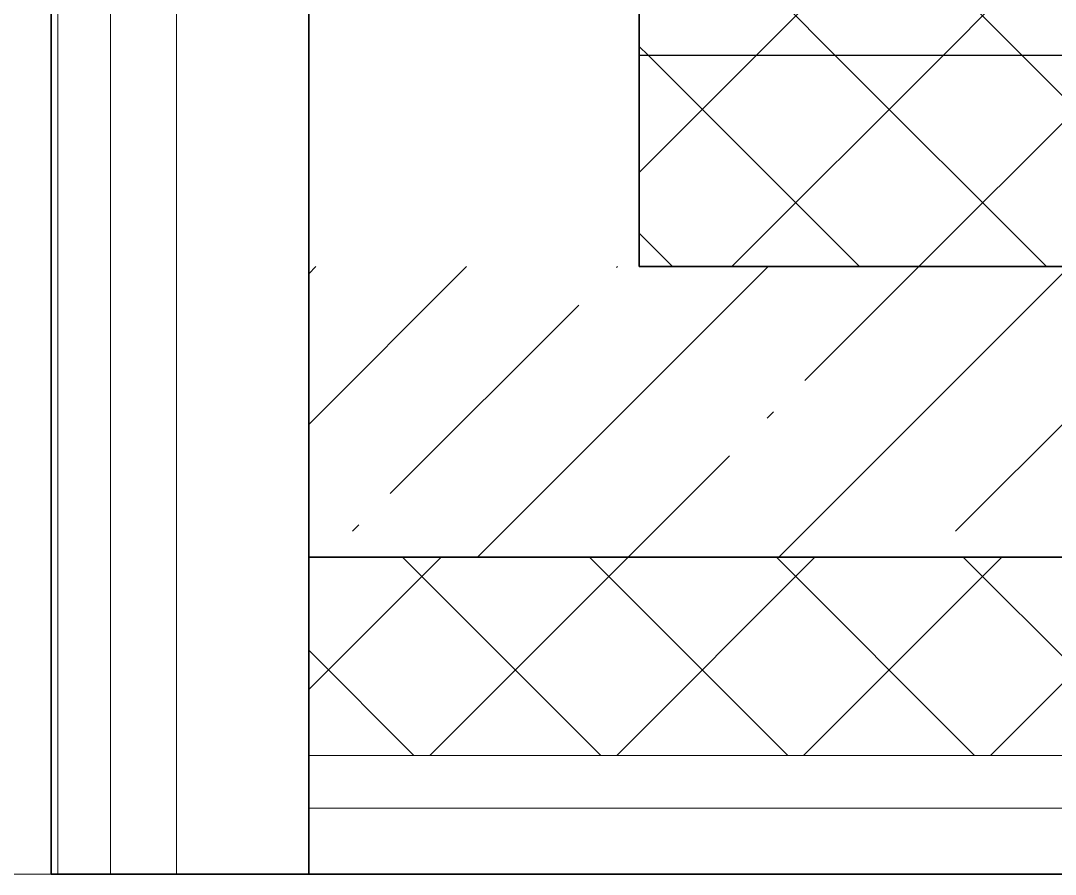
# Model space of a CAD drawing. Header units: millimetres. Extents: x -2128 to 116635, y -18248 to 18481.
# Drawn here: x 110567 to 111350, y 3660 to 4306 of the extents above; entities that cross this region are included whole.
import ezdxf

# ---------------------------------------------------------------- set-up
doc = ezdxf.new("R2010")
doc.units = ezdxf.units.MM
for name, color, linetype, lineweight in [('A-FLOR-1', 7, 'Continuous', 35), ('A-FLOR-MCUT', 7, 'Continuous', 5), ('A-FLOR-PATT-1', 7, 'Continuous', 5), ('A-ROOF-1', 7, 'Continuous', 25), ('A-ROOF-PATT-1', 7, 'Continuous', 5), ('A-WALL', 7, 'Continuous', 5), ('A-WALL-1', 7, 'Continuous', 35), ('G-ANNO-DIMS', 7, 'Continuous', 9), ('I-WALL-1', 7, 'Continuous', 35)]:
    doc.layers.add(name, color=color, linetype=linetype, lineweight=lineweight)
pattern_1 = [(45, (108537.23, 4946), (-70.7107, 70.7107), []), (135, (108537.23, 4946), (-70.7107, -70.7107), [])]

msp = doc.modelspace()

# ---------------------------------------------------------------- hatches: boundary and pattern name
at = {"layer": 'A-FLOR-PATT-1'}
h = msp.add_hatch(dxfattribs=at)
h.set_pattern_fill('FP_88', color=256, style=0, pattern_type=2)
h.set_pattern_definition([(45, (108537.23, 4946), (-114.0493, 114.0493), []), (45, (108651.28, 4946), (-114.0493, 114.0493), [201.612, -40.322, 6.706, -33.617])])
h.paths.add_polyline_path([(112435.17, 3900), (115721.31, 3900), (115721.31, 4120), (110785.17, 4120), (110785.17, 3900), (112429.41, 3900)], flags=0)
h = msp.add_hatch(dxfattribs=at)
h.set_pattern_fill('FP_87', color=256, style=0, pattern_type=2)
h.set_pattern_definition(pattern_1)
h.paths.add_polyline_path([(111546.08, 3750), (112215.15, 3750), (112215.15, 3900), (110785.17, 3900), (110785.17, 3750), (111188.06, 3750)], flags=0)
at = {"layer": 'A-ROOF-PATT-1'}
h = msp.add_hatch(dxfattribs=at)
h.set_pattern_fill('FP_87', color=256, style=0, pattern_type=2)
h.set_pattern_definition(pattern_1)
h.paths.add_polyline_path([(112779.17, 4280), (115185.17, 4280), (115035.17, 4320), (111035.17, 4320), (111035.17, 4280), (112484.7, 4280)], flags=0)
h = msp.add_hatch(dxfattribs=at)
h.set_pattern_fill('FP_87', color=256, style=0, pattern_type=2)
h.set_pattern_definition(pattern_1)
h.paths.add_polyline_path([(112435.17, 4120), (115185.17, 4120), (115185.17, 4280), (111035.17, 4280), (111035.17, 4120), (112433.64, 4120)], flags=0)

# ---------------------------------------------------------------- linework, layer by layer
at = {"layer": 'A-FLOR-1'}
for p, q in [((111035.17, 4120), (115721.31, 4120)), ((112285.17, 3900), (110785.17, 3900)), ((110785.17, 3660), (112215.15, 3660))]:
    msp.add_line(p, q, dxfattribs=at)
at = {"layer": 'A-FLOR-MCUT'}
for p, q in [((112215.15, 3750), (110785.17, 3750)), ((112215.15, 3710), (110785.17, 3710))]:
    msp.add_line(p, q, dxfattribs=at)
at = {"layer": 'A-ROOF-1'}
msp.add_line((111035.17, 4280), (115185.17, 4280), dxfattribs=at)
at = {"layer": 'A-WALL'}
for p, q in [((110595.17, 3900), (110595.17, 5000)), ((110635.17, 3900), (110635.17, 4900)), ((110685.17, 3900), (110685.17, 4900)), ((110595.17, 3660), (110595.17, 3900)), ((110635.17, 3660), (110635.17, 3900)), ((110685.17, 3660), (110685.17, 3900))]:
    msp.add_line(p, q, dxfattribs=at)
at = {"layer": 'A-WALL-1'}
for p, q in [((110590.17, 5000), (110590.17, 3900)), ((110785.17, 3900), (110785.17, 4120)), ((110590.17, 3900), (110590.17, 3660)), ((110785.17, 3660), (110785.17, 3900)), ((110590.17, 3660), (110785.17, 3660))]:
    msp.add_line(p, q, dxfattribs=at)
at = {"layer": 'G-ANNO-DIMS'}
msp.add_line((110671.79, 3660), (110216.05, 3660), dxfattribs=at)
at = {"layer": 'I-WALL-1'}
for p, q in [((110785.17, 4900), (110785.17, 4120)), ((111035.17, 4900), (111035.17, 4120))]:
    msp.add_line(p, q, dxfattribs=at)

doc.saveas('drawing.dxf')
